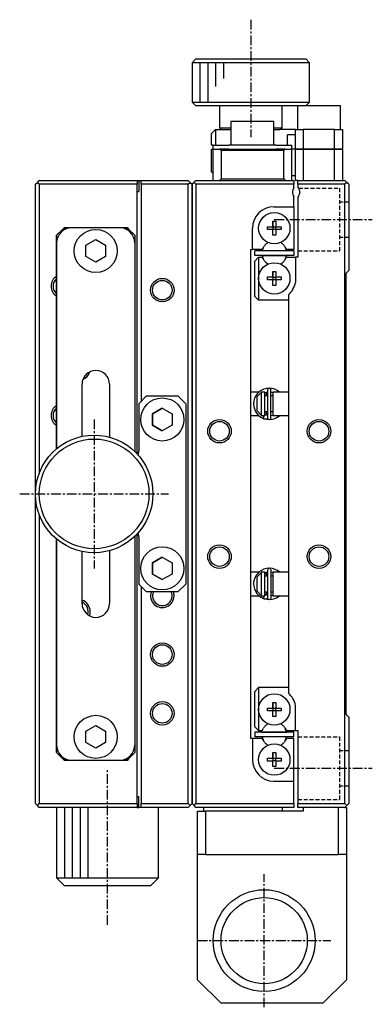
# Model space of a CAD drawing. Extents: x 6 to 439, y 10 to 277.
# Drawn here: x 226.9 to 271.9, y 91.2 to 217.2 of the extents above; entities that cross this region are included whole.
import ezdxf

# ---------------------------------------------------------------- set-up
doc = ezdxf.new("R2010")
doc.units = 0
doc.linetypes.add('CENTER', pattern=[2, 1.25, -0.25, 0.25, -0.25])
doc.linetypes.add('DASHED', pattern=[0.75, 0.5, -0.25])
doc.layers.get('0').update_dxf_attribs({"linetype": 'CONTINUOUS'})
doc.layers.add('CENTER', color=1, linetype='CENTER')

msp = doc.modelspace()

# ---------------------------------------------------------------- linework, layer by layer
at = {"color": 7, "linetype": 'CONTINUOUS'}
for p, q in [((249.41, 212.25), (248.91, 211.75)), ((263.91, 211.75), (248.91, 211.75)), ((248.91, 211.75), (248.91, 206.75)), ((249.41, 212.25), (263.41, 212.25)), ((249.41, 212.25), (263.41, 212.25)), ((249.41, 212.25), (249.41, 212.25)), ((263.91, 211.75), (263.41, 212.25)), ((263.91, 206.75), (263.91, 211.75)), ((248.91, 206.75), (263.91, 206.75)), ((248.91, 206.75), (249.41, 206.25)), ((263.41, 206.25), (263.91, 206.75)), ((263.91, 206.75), (263.91, 206.75)), ((262.36, 206.25), (249.41, 206.25)), ((252.41, 206.25), (252.41, 203.45)), ((260.41, 203.45), (260.41, 206.25)), ((267.86, 206.25), (262.36, 206.25)), ((262.36, 206.25), (262.36, 203.25)), ((267.86, 203.25), (267.86, 206.25)), ((259.36, 204.25), (253.86, 204.25)), ((253.86, 204.25), (253.86, 201.25)), ((259.36, 201.25), (259.36, 204.25)), ((251.91, 203.25), (251.41, 202.75)), ((251.91, 203.25), (251.91, 201.25)), ((251.91, 203.25), (253.86, 203.25)), ((252.41, 203.45), (253.86, 203.45)), ((252.41, 203.45), (252.61, 203.25)), ((259.36, 203.45), (260.41, 203.45)), ((259.36, 203.25), (260.11, 203.25)), ((262.11, 203.25), (260.11, 203.25)), ((260.21, 203.25), (260.41, 203.45)), ((262.11, 200.75), (262.11, 203.25)), ((262.11, 203.25), (263.11, 203.25)), ((263.11, 203.25), (263.11, 200.75)), ((267.11, 203.25), (263.11, 203.25)), ((267.11, 200.75), (267.11, 203.25)), ((267.11, 203.25), (268.11, 203.25)), ((268.11, 203.25), (268.11, 200.75)), ((251.41, 201.25), (251.41, 202.75)), ((262.11, 202.55), (261.11, 202.55)), ((261.11, 201.25), (261.11, 202.55)), ((251.61, 201.25), (251.41, 201.25)), ((251.41, 197.85), (251.41, 200.75)), ((251.41, 200.75), (251.61, 200.75)), ((251.61, 200.75), (251.61, 201.25)), ((251.61, 201.25), (253.61, 201.25)), ((251.61, 196.75), (251.61, 200.75)), ((251.61, 200.75), (252.41, 200.75)), ((252.61, 200.55), (252.41, 200.75)), ((252.41, 200.75), (252.74, 200.75)), ((252.74, 200.75), (252.41, 200.75)), ((252.61, 200.55), (252.61, 196.95)), ((260.61, 200.55), (252.61, 200.55)), ((253.61, 200.75), (252.74, 200.75)), ((259.61, 201.25), (253.61, 201.25)), ((253.61, 200.75), (257.91, 200.75)), ((257.91, 200.75), (259.61, 200.75)), ((259.61, 201.25), (261.61, 201.25)), ((260.48, 200.75), (259.61, 200.75)), ((260.48, 200.75), (260.81, 200.75)), ((260.81, 200.75), (260.48, 200.75)), ((260.81, 200.75), (260.61, 200.55)), ((260.61, 196.95), (260.61, 200.55)), ((260.81, 200.75), (261.61, 200.75)), ((261.61, 201.25), (261.61, 200.75)), ((261.61, 200.75), (261.61, 196.75)), ((262.11, 200.75), (261.61, 200.75)), ((263.11, 200.75), (262.11, 200.75)), ((262.11, 196.75), (262.11, 200.75)), ((262.11, 200.75), (263.11, 200.75)), ((263.11, 200.75), (267.11, 200.75)), ((263.11, 200.75), (263.11, 196.75)), ((267.11, 200.75), (263.11, 200.75)), ((268.11, 200.75), (267.11, 200.75)), ((267.11, 196.75), (267.11, 200.75)), ((267.11, 200.75), (268.11, 200.75)), ((268.11, 200.75), (268.11, 196.75)), ((251.41, 197.85), (251.61, 197.65)), ((229.16, 196.5), (229.41, 196.75)), ((229.41, 196.75), (241.91, 196.75)), ((241.91, 196.75), (241.91, 196.25)), ((241.91, 196.75), (242.11, 196.75)), ((242.11, 196.75), (242.11, 195.35)), ((242.11, 196.75), (242.41, 196.75)), ((242.41, 196.25), (242.41, 196.75)), ((242.41, 196.75), (248.41, 196.75)), ((248.41, 196.75), (248.66, 196.5)), ((249.16, 196.5), (249.41, 196.75)), ((249.41, 196.75), (261.91, 196.75)), ((252.41, 196.75), (252.61, 196.95)), ((252.61, 196.95), (260.61, 196.95)), ((260.61, 196.95), (260.81, 196.75)), ((262.11, 197.35), (261.61, 197.35)), ((261.91, 196.75), (261.91, 196.25)), ((262.41, 196.75), (262.11, 196.75)), ((262.41, 196.25), (262.41, 196.75)), ((262.41, 196.75), (268.41, 196.75)), ((268.66, 196.5), (268.41, 196.75)), ((228.91, 196.25), (229.16, 196.5)), ((228.91, 156.75), (228.91, 196.25)), ((229.41, 196.25), (229.16, 196.5)), ((229.41, 196.25), (229.41, 159.44)), ((241.91, 196.25), (229.41, 196.25)), ((241.91, 161.85), (241.91, 196.25)), ((241.91, 195.35), (242.11, 195.35)), ((248.41, 196.25), (242.41, 196.25)), ((242.41, 196.25), (242.41, 168.55)), ((248.41, 196.25), (248.66, 196.5)), ((248.41, 117.25), (248.41, 196.25)), ((248.66, 196.5), (248.91, 196.25)), ((249.16, 196.5), (248.91, 196.25)), ((248.91, 117.25), (248.91, 196.25)), ((248.91, 196.25), (248.91, 117.25)), ((249.41, 196.25), (249.16, 196.5)), ((261.91, 196.25), (249.41, 196.25)), ((249.41, 196.25), (249.41, 117.25)), ((261.91, 195.85), (261.91, 196.25)), ((262.41, 196.25), (262.41, 195.91)), ((268.41, 196.25), (262.41, 196.25)), ((268.66, 196.5), (268.41, 196.25)), ((268.41, 117.25), (268.41, 196.25)), ((268.91, 196.25), (268.66, 196.5)), ((268.91, 196.25), (268.91, 185.25)), ((261.91, 193.4), (261.91, 194.65)), ((262.41, 194.59), (262.41, 186.95)), ((259.36, 193.4), (261.91, 193.4)), ((261.91, 193.4), (261.91, 187.95)), ((259.23, 191.54), (259.59, 191.54)), ((259.23, 190.83), (259.23, 191.54)), ((259.23, 191.54), (259.23, 190.83)), ((259.59, 191.54), (259.59, 190.83)), ((231.61, 189.75), (232.41, 190.55)), ((232.41, 190.55), (231.61, 189.75)), ((232.41, 190.55), (232.61, 190.75)), ((232.61, 190.75), (232.41, 190.55)), ((232.74, 190.55), (232.41, 190.55)), ((232.61, 190.75), (233.61, 190.75)), ((233.61, 190.75), (239.61, 190.75)), ((239.61, 190.75), (240.61, 190.75)), ((240.81, 190.55), (240.48, 190.55)), ((240.61, 190.75), (240.81, 190.55)), ((241.61, 189.75), (240.81, 190.55)), ((256.61, 187.95), (256.61, 190.65)), ((258.52, 190.47), (258.52, 190.83)), ((258.52, 190.83), (259.23, 190.83)), ((259.23, 190.47), (258.52, 190.47)), ((259.24, 190.82), (259.23, 190.83)), ((259.24, 190.48), (259.23, 190.47)), ((259.23, 189.76), (259.23, 190.47)), ((259.23, 189.76), (259.23, 190.47)), ((259.24, 190.82), (259.58, 190.82)), ((259.24, 190.48), (259.24, 190.82)), ((259.58, 190.48), (259.24, 190.48)), ((259.58, 190.82), (259.59, 190.83)), ((259.58, 190.82), (259.58, 190.48)), ((259.58, 190.48), (259.59, 190.47)), ((259.59, 190.83), (260.3, 190.83)), ((259.59, 190.47), (259.59, 189.76)), ((260.3, 190.47), (259.59, 190.47)), ((260.3, 190.83), (260.3, 190.47)), ((231.61, 189.75), (231.61, 188.75)), ((231.61, 188.75), (231.61, 189.75)), ((235.36, 188.47), (236.61, 189.19)), ((236.61, 189.19), (237.86, 188.47)), ((241.61, 189.75), (241.61, 188.75)), ((259.59, 189.76), (259.23, 189.76)), ((231.61, 162.51), (231.61, 188.75)), ((231.61, 188.75), (231.61, 185.75)), ((235.36, 187.03), (235.36, 188.47)), ((237.86, 188.47), (237.86, 187.03)), ((241.61, 188.75), (241.61, 162.15)), ((256.41, 125.55), (256.41, 187.95)), ((256.41, 187.95), (256.61, 187.95)), ((257.87, 187.95), (256.61, 187.95)), ((261.91, 187.75), (256.91, 187.75)), ((256.91, 187.15), (256.91, 187.75)), ((258.04, 188.24), (257.87, 187.95)), ((260.96, 187.95), (260.79, 188.24)), ((261.91, 187.95), (260.96, 187.95)), ((261.91, 187.75), (261.91, 187.15)), ((236.61, 186.31), (235.36, 187.03)), ((237.86, 187.03), (236.61, 186.31)), ((261.91, 187.15), (256.91, 187.15)), ((257.85, 187.15), (256.91, 187.15)), ((256.91, 186.45), (257.41, 186.95)), ((257.41, 186.95), (257.41, 184.25)), ((257.41, 186.95), (257.87, 186.95)), ((257.76, 187.15), (257.85, 187.15)), ((257.76, 187.15), (257.85, 187.15)), ((257.76, 187.15), (257.85, 187.15)), ((257.76, 187.15), (257.85, 187.15)), ((257.76, 187.15), (257.85, 187.15)), ((257.76, 187.15), (257.85, 187.15)), ((257.76, 187.15), (257.85, 187.15)), ((257.76, 187.15), (257.85, 187.15)), ((257.76, 187.15), (257.85, 187.15)), ((257.76, 187.15), (257.85, 187.15)), ((257.76, 187.15), (261.06, 187.15)), ((257.76, 187.15), (257.85, 187.15)), ((257.76, 187.15), (257.85, 187.15)), ((257.76, 187.15), (257.85, 187.15)), ((257.76, 187.15), (257.85, 187.15)), ((257.76, 187.15), (257.85, 187.15)), ((257.76, 187.15), (257.85, 187.15)), ((257.76, 187.15), (257.85, 187.15)), ((257.76, 187.15), (257.85, 187.15)), ((257.76, 187.15), (257.85, 187.15)), ((257.87, 186.95), (258.04, 186.66)), ((260.79, 186.66), (260.96, 186.95)), ((260.96, 186.95), (262.11, 186.95)), ((261.91, 187.15), (260.97, 187.15)), ((260.97, 187.15), (261.06, 187.15)), ((260.97, 187.15), (261.06, 187.15)), ((260.97, 187.15), (261.06, 187.15)), ((260.97, 187.15), (261.06, 187.15)), ((260.97, 187.15), (261.06, 187.15)), ((260.97, 187.15), (261.06, 187.15)), ((260.97, 187.15), (261.06, 187.15)), ((260.97, 187.15), (261.06, 187.15)), ((260.97, 187.15), (261.06, 187.15)), ((260.97, 187.15), (261.06, 187.15)), ((260.97, 187.15), (261.06, 187.15)), ((260.97, 187.15), (261.06, 187.15)), ((260.97, 187.15), (261.06, 187.15)), ((260.97, 187.15), (261.06, 187.15)), ((260.97, 187.15), (261.06, 187.15)), ((260.97, 187.15), (261.06, 187.15)), ((260.97, 187.15), (261.06, 187.15)), ((260.97, 187.15), (261.06, 187.15)), ((260.97, 187.15), (261.06, 187.15)), ((260.97, 187.15), (261.06, 187.15)), ((260.97, 187.15), (261.06, 187.15)), ((260.97, 187.15), (261.06, 187.15)), ((260.97, 187.15), (261.06, 187.15)), ((260.97, 187.15), (261.06, 187.15)), ((260.97, 187.15), (261.06, 187.15)), ((260.97, 187.15), (261.06, 187.15)), ((260.97, 187.15), (261.06, 187.15)), ((260.97, 187.15), (261.06, 187.15)), ((260.97, 187.15), (261.06, 187.15)), ((260.97, 187.15), (261.06, 187.15)), ((260.97, 187.15), (261.06, 187.15)), ((262.11, 186.95), (262.11, 183.73)), ((262.41, 186.95), (262.11, 186.95)), ((231.61, 185.75), (231.61, 162.51)), ((256.91, 181.95), (256.91, 186.45)), ((268.56, 184.9), (268.91, 185.25)), ((257.41, 184.25), (257.41, 181.45)), ((258.52, 184.07), (258.52, 184.43)), ((258.52, 184.43), (259.23, 184.43)), ((259.23, 184.07), (258.52, 184.07)), ((259.23, 185.14), (259.59, 185.14)), ((259.23, 184.43), (259.23, 185.14)), ((259.23, 185.14), (259.23, 184.43)), ((259.24, 184.42), (259.23, 184.43)), ((259.24, 184.08), (259.23, 184.07)), ((259.23, 183.36), (259.23, 184.07)), ((259.23, 183.36), (259.23, 184.07)), ((259.24, 184.42), (259.58, 184.42)), ((259.24, 184.08), (259.24, 184.42)), ((259.58, 184.08), (259.24, 184.08)), ((259.58, 184.42), (259.59, 184.43)), ((259.58, 184.42), (259.58, 184.08)), ((259.58, 184.08), (259.59, 184.07)), ((259.59, 185.14), (259.59, 184.43)), ((259.59, 184.43), (260.3, 184.43)), ((259.59, 184.07), (259.59, 183.36)), ((260.3, 184.07), (259.59, 184.07)), ((260.3, 184.43), (260.3, 184.07)), ((268.56, 128.6), (268.56, 184.9)), ((259.59, 183.36), (259.23, 183.36)), ((257.41, 181.45), (256.91, 181.95)), ((261.21, 181.45), (257.41, 181.45)), ((261.21, 182.17), (261.21, 131.33)), ((234.86, 164.09), (234.86, 170.75)), ((238.36, 170.75), (238.36, 163.99)), ((238.36, 170.75), (238.36, 163.99)), ((243.11, 169.25), (242.11, 168.25)), ((243.11, 169.25), (247.11, 169.25)), ((248.11, 168.25), (247.11, 169.25)), ((257.46, 169.75), (256.41, 169.75)), ((257.21, 169.17), (257.71, 169.7)), ((257.21, 167.33), (257.21, 169.17)), ((257.71, 169.75), (257.71, 169.7)), ((258.21, 169.75), (257.71, 169.75)), ((257.71, 169.7), (257.71, 166.8)), ((257.98, 170.08), (257.95, 170.06)), ((258.04, 170.1), (257.98, 170.08)), ((257.98, 170.07), (257.98, 170.07)), ((258.21, 169.68), (258.53, 169.77)), ((258.21, 166.75), (258.21, 169.75)), ((258.21, 169.68), (258.22, 169.68)), ((258.53, 169.25), (258.21, 169.25)), ((258.22, 169.68), (258.24, 169.68)), ((258.24, 169.68), (258.25, 169.68)), ((258.25, 169.68), (258.26, 169.68)), ((258.26, 169.68), (258.28, 169.68)), ((258.28, 169.68), (258.29, 169.68)), ((258.29, 169.68), (258.31, 169.68)), ((258.31, 169.68), (258.32, 169.68)), ((258.32, 169.68), (258.33, 169.67)), ((258.33, 169.67), (258.34, 169.67)), ((258.34, 169.67), (258.36, 169.66)), ((258.36, 169.66), (258.37, 169.66)), ((258.37, 169.66), (258.38, 169.65)), ((258.38, 169.65), (258.39, 169.65)), ((258.39, 169.65), (258.41, 169.64)), ((258.41, 169.25), (258.41, 169.64)), ((258.41, 169.64), (258.42, 169.63)), ((258.42, 169.63), (258.43, 169.62)), ((258.43, 169.62), (258.44, 169.61)), ((258.44, 169.61), (258.45, 169.6)), ((258.45, 169.6), (258.46, 169.6)), ((258.46, 169.6), (258.47, 169.59)), ((258.47, 169.59), (258.48, 169.57)), ((258.48, 169.57), (258.48, 169.56)), ((258.48, 169.56), (258.49, 169.55)), ((258.49, 169.55), (258.5, 169.54)), ((258.5, 169.54), (258.5, 169.53)), ((258.5, 169.53), (258.51, 169.52)), ((258.51, 169.52), (258.51, 169.5)), ((258.51, 169.5), (258.52, 169.49)), ((258.52, 169.49), (258.52, 169.48)), ((258.52, 169.48), (258.52, 169.46)), ((258.52, 169.46), (258.53, 169.45)), ((258.53, 170.01), (258.53, 166.46)), ((258.53, 169.45), (258.53, 169.44)), ((258.53, 169.44), (258.53, 169.42)), ((258.53, 169.42), (258.53, 169.41)), ((258.53, 169.41), (258.53, 169.41)), ((258.98, 166.46), (258.98, 170.01)), ((258.98, 169.77), (259.21, 169.71)), ((259.21, 169.25), (258.98, 169.25)), ((259.21, 169.75), (259.21, 166.75)), ((261.21, 169.75), (259.21, 169.75)), ((242.11, 168.25), (242.11, 162.25)), ((243.86, 166.97), (245.11, 167.69)), ((245.11, 167.69), (243.86, 166.97)), ((245.11, 167.69), (246.36, 166.97)), ((248.11, 168.25), (248.11, 145.25)), ((243.86, 165.53), (243.86, 166.97)), ((243.86, 166.97), (243.86, 165.53)), ((246.36, 166.97), (246.36, 165.53)), ((256.41, 166.75), (257.41, 166.75)), ((257.71, 166.8), (257.21, 167.33)), ((257.71, 166.8), (257.71, 166.75)), ((257.71, 166.75), (258.21, 166.75)), ((257.94, 166.41), (257.98, 166.39)), ((257.98, 166.39), (258.05, 166.65)), ((257.99, 166.44), (257.98, 166.43)), ((257.98, 166.43), (257.98, 166.42)), ((257.98, 166.42), (257.98, 166.41)), ((257.98, 166.41), (257.98, 166.4)), ((257.98, 166.4), (257.98, 166.4)), ((257.98, 166.4), (257.98, 166.39)), ((257.98, 166.39), (257.98, 166.39)), ((257.98, 166.39), (257.98, 166.39)), ((257.98, 166.39), (258.02, 166.37)), ((258, 166.47), (257.99, 166.46)), ((257.99, 166.46), (257.99, 166.45)), ((257.99, 166.45), (257.99, 166.44)), ((258.01, 166.51), (258, 166.5)), ((258, 166.5), (258, 166.49)), ((258, 166.49), (258, 166.47)), ((258.02, 166.55), (258.01, 166.53)), ((258.01, 166.53), (258.01, 166.51)), ((258.03, 166.56), (258.02, 166.55)), ((258.02, 166.37), (258.05, 166.36)), ((258.04, 166.59), (258.03, 166.58)), ((258.03, 166.58), (258.03, 166.56)), ((258.05, 166.61), (258.04, 166.59)), ((258.04, 166.37), (258.73, 166.23)), ((258.05, 166.65), (258.1, 166.75)), ((258.06, 166.64), (258.05, 166.63)), ((258.05, 166.63), (258.05, 166.61)), ((258.05, 166.36), (258.08, 166.35)), ((258.07, 166.66), (258.06, 166.64)), ((258.08, 166.69), (258.07, 166.67)), ((258.07, 166.67), (258.07, 166.66)), ((258.09, 166.7), (258.08, 166.69)), ((258.08, 166.35), (258.12, 166.35)), ((258.1, 166.73), (258.09, 166.71)), ((258.09, 166.71), (258.09, 166.7)), ((258.11, 166.74), (258.1, 166.73)), ((258.11, 166.75), (258.11, 166.74)), ((258.12, 166.35), (258.15, 166.34)), ((258.15, 166.34), (258.19, 166.33)), ((258.19, 166.33), (258.23, 166.33)), ((258.21, 167.25), (258.53, 167.25)), ((258.22, 166.78), (258.21, 166.79)), ((258.23, 166.78), (258.22, 166.78)), ((258.24, 166.78), (258.23, 166.78)), ((258.23, 166.33), (258.26, 166.33)), ((258.26, 166.78), (258.24, 166.78)), ((258.27, 166.78), (258.26, 166.78)), ((258.26, 166.33), (258.3, 166.33)), ((258.28, 166.78), (258.27, 166.78)), ((258.3, 166.78), (258.28, 166.78)), ((258.31, 166.79), (258.3, 166.78)), ((258.3, 166.33), (258.33, 166.33)), ((258.32, 166.79), (258.31, 166.79)), ((258.34, 166.79), (258.32, 166.79)), ((258.33, 166.33), (258.37, 166.34)), ((258.35, 166.8), (258.34, 166.79)), ((258.36, 166.8), (258.35, 166.8)), ((258.37, 166.81), (258.36, 166.8)), ((258.39, 166.81), (258.37, 166.81)), ((258.37, 166.34), (258.4, 166.35)), ((258.4, 166.82), (258.39, 166.81)), ((258.41, 166.83), (258.4, 166.82)), ((258.4, 166.35), (258.44, 166.35)), ((258.41, 166.83), (258.41, 167.25)), ((258.42, 166.84), (258.41, 166.83)), ((258.43, 166.84), (258.42, 166.84)), ((258.44, 166.85), (258.43, 166.84)), ((258.45, 166.86), (258.44, 166.85)), ((258.44, 166.35), (258.47, 166.36)), ((258.46, 166.87), (258.45, 166.86)), ((258.47, 166.88), (258.46, 166.87)), ((258.48, 166.89), (258.47, 166.88)), ((258.47, 166.36), (258.51, 166.37)), ((258.49, 166.9), (258.48, 166.89)), ((258.5, 166.93), (258.49, 166.92)), ((258.49, 166.92), (258.49, 166.9)), ((258.51, 166.94), (258.5, 166.93)), ((258.52, 166.96), (258.51, 166.95)), ((258.51, 166.95), (258.51, 166.94)), ((258.51, 166.37), (258.54, 166.39)), ((258.53, 167), (258.52, 166.99)), ((258.52, 166.99), (258.52, 166.98)), ((258.52, 166.98), (258.52, 166.96)), ((258.53, 167.06), (258.53, 167.04)), ((258.53, 167.04), (258.53, 167.03)), ((258.53, 167.03), (258.53, 167.02)), ((258.53, 167.02), (258.53, 167)), ((258.54, 166.39), (258.54, 166.39)), ((258.98, 167.25), (259.21, 167.25)), ((259.21, 166.75), (258.98, 166.7)), ((259.21, 166.75), (261.21, 166.75)), ((245.11, 164.81), (243.86, 165.53)), ((243.86, 165.53), (245.11, 164.81)), ((246.36, 165.53), (245.11, 164.81)), ((228.91, 117.25), (228.91, 156.75)), ((229.41, 154.06), (229.41, 117.25)), ((241.61, 151.35), (241.61, 124.75)), ((241.91, 117.25), (241.91, 151.65)), ((242.11, 151.25), (242.11, 145.25)), ((231.61, 124.75), (231.61, 150.99)), ((231.61, 150.99), (231.61, 127.75)), ((234.86, 142.75), (234.86, 149.41)), ((238.36, 149.51), (238.36, 142.75)), ((238.36, 149.51), (238.36, 142.75)), ((243.86, 147.97), (245.11, 148.69)), ((245.11, 148.69), (243.86, 147.97)), ((245.11, 148.69), (246.36, 147.97)), ((243.86, 146.53), (243.86, 147.97)), ((243.86, 147.97), (243.86, 146.53)), ((246.36, 147.97), (246.36, 146.53)), ((245.11, 145.81), (243.86, 146.53)), ((243.86, 146.53), (245.11, 145.81)), ((246.36, 146.53), (245.11, 145.81)), ((257.42, 146.75), (256.41, 146.75)), ((257.21, 146.17), (257.71, 146.7)), ((257.21, 144.33), (257.21, 146.17)), ((257.71, 146.75), (257.71, 146.7)), ((258.21, 146.75), (257.71, 146.75)), ((257.71, 146.7), (257.71, 143.8)), ((257.99, 147.11), (257.96, 147.1)), ((257.99, 147.11), (257.98, 147.11)), ((258.05, 147.14), (257.99, 147.11)), ((258.21, 146.72), (258.54, 146.8)), ((258.21, 143.75), (258.21, 146.75)), ((258.21, 146.71), (258.22, 146.72)), ((258.54, 146.25), (258.21, 146.25)), ((258.22, 146.72), (258.23, 146.72)), ((258.23, 146.72), (258.25, 146.72)), ((258.25, 146.72), (258.26, 146.72)), ((258.26, 146.72), (258.27, 146.72)), ((258.27, 146.72), (258.29, 146.72)), ((258.29, 146.72), (258.3, 146.72)), ((258.3, 146.72), (258.31, 146.72)), ((258.31, 146.72), (258.33, 146.71)), ((258.33, 146.71), (258.34, 146.71)), ((258.34, 146.71), (258.35, 146.71)), ((258.35, 146.71), (258.37, 146.7)), ((258.37, 146.7), (258.38, 146.7)), ((258.38, 146.7), (258.39, 146.69)), ((258.39, 146.69), (258.4, 146.68)), ((258.4, 146.68), (258.42, 146.68)), ((258.41, 146.25), (258.41, 146.68)), ((258.42, 146.68), (258.43, 146.67)), ((258.43, 146.67), (258.44, 146.66)), ((258.44, 146.66), (258.45, 146.65)), ((258.45, 146.65), (258.46, 146.64)), ((258.46, 146.64), (258.47, 146.63)), ((258.47, 146.63), (258.48, 146.62)), ((258.48, 146.62), (258.48, 146.61)), ((258.48, 146.61), (258.49, 146.6)), ((258.49, 146.6), (258.5, 146.59)), ((258.5, 146.59), (258.51, 146.58)), ((258.51, 146.58), (258.51, 146.57)), ((258.51, 146.57), (258.52, 146.55)), ((258.52, 146.55), (258.52, 146.54)), ((258.52, 146.54), (258.53, 146.53)), ((258.53, 146.53), (258.53, 146.52)), ((258.53, 146.52), (258.53, 146.5)), ((258.53, 146.5), (258.54, 146.49)), ((258.54, 147.04), (258.54, 143.49)), ((258.54, 146.49), (258.54, 146.48)), ((258.54, 146.48), (258.54, 146.46)), ((258.54, 146.46), (258.54, 146.45)), ((258.54, 146.45), (258.54, 146.44)), ((258.99, 143.49), (258.99, 147.04)), ((258.99, 146.8), (259.21, 146.75)), ((259.21, 146.25), (258.99, 146.25)), ((259.21, 146.75), (259.21, 143.75)), ((261.21, 146.75), (259.21, 146.75)), ((259.21, 146.75), (259.23, 146.75)), ((242.11, 145.25), (243.11, 144.25)), ((242.41, 144.95), (242.41, 117.25)), ((247.11, 144.25), (248.11, 145.25)), ((247.11, 144.25), (243.11, 144.25)), ((256.41, 143.75), (257.47, 143.75)), ((257.71, 143.8), (257.21, 144.33)), ((257.71, 143.8), (257.71, 143.75)), ((257.71, 143.75), (258.21, 143.75)), ((257.98, 143.43), (258.06, 143.69)), ((258.06, 143.66), (258.05, 143.64)), ((258.05, 143.64), (258.05, 143.62)), ((258.06, 143.69), (258.09, 143.75)), ((258.07, 143.67), (258.06, 143.66)), ((258.08, 143.71), (258.07, 143.69)), ((258.07, 143.69), (258.07, 143.67)), ((258.09, 143.72), (258.08, 143.71)), ((258.1, 143.74), (258.09, 143.72)), ((258.1, 143.75), (258.1, 143.74)), ((258.21, 144.25), (258.54, 144.25)), ((258.22, 143.82), (258.21, 143.83)), ((258.21, 143.83), (258.21, 143.83)), ((258.24, 143.82), (258.22, 143.82)), ((258.25, 143.82), (258.24, 143.82)), ((258.27, 143.82), (258.25, 143.82)), ((258.28, 143.82), (258.27, 143.82)), ((258.29, 143.82), (258.28, 143.82)), ((258.31, 143.82), (258.29, 143.82)), ((258.32, 143.82), (258.31, 143.82)), ((258.33, 143.83), (258.32, 143.82)), ((258.35, 143.83), (258.33, 143.83)), ((258.36, 143.83), (258.35, 143.83)), ((258.37, 143.84), (258.36, 143.83)), ((258.38, 143.84), (258.37, 143.84)), ((258.4, 143.85), (258.38, 143.84)), ((258.41, 143.86), (258.4, 143.85)), ((258.41, 143.86), (258.41, 144.25)), ((258.42, 143.86), (258.41, 143.86)), ((258.43, 143.87), (258.42, 143.86)), ((258.44, 143.88), (258.43, 143.87)), ((258.45, 143.89), (258.44, 143.88)), ((258.46, 143.9), (258.45, 143.89)), ((258.47, 143.91), (258.46, 143.9)), ((258.48, 143.92), (258.47, 143.91)), ((258.49, 143.93), (258.48, 143.92)), ((258.5, 143.95), (258.49, 143.94)), ((258.49, 143.94), (258.49, 143.93)), ((258.51, 143.96), (258.5, 143.95)), ((258.52, 143.99), (258.51, 143.98)), ((258.51, 143.98), (258.51, 143.96)), ((258.53, 144.01), (258.52, 144)), ((258.52, 144), (258.52, 143.99)), ((258.54, 144.04), (258.53, 144.03)), ((258.53, 144.03), (258.53, 144.01)), ((258.54, 144.09), (258.54, 144.08)), ((258.54, 144.08), (258.54, 144.07)), ((258.54, 144.07), (258.54, 144.05)), ((258.54, 144.05), (258.54, 144.04)), ((258.99, 144.25), (259.21, 144.25)), ((259.21, 143.78), (258.99, 143.73)), ((259.21, 143.75), (261.21, 143.75)), ((257.95, 143.44), (257.98, 143.43)), ((257.98, 143.43), (258, 143.42)), ((258, 143.48), (257.99, 143.47)), ((257.99, 143.47), (257.99, 143.46)), ((257.99, 143.46), (257.99, 143.45)), ((257.99, 143.45), (257.99, 143.44)), ((257.99, 143.44), (257.99, 143.43)), ((257.99, 143.43), (257.99, 143.42)), ((257.99, 143.43), (257.99, 143.43)), ((257.99, 143.42), (257.99, 143.42)), ((257.99, 143.42), (258.02, 143.41)), ((258.01, 143.51), (258, 143.5)), ((258, 143.5), (258, 143.49)), ((258, 143.49), (258, 143.48)), ((258.02, 143.54), (258.01, 143.53)), ((258.01, 143.53), (258.01, 143.51)), ((258.03, 143.57), (258.02, 143.56)), ((258.02, 143.56), (258.02, 143.54)), ((258.02, 143.41), (258.06, 143.4)), ((258.04, 143.61), (258.03, 143.59)), ((258.03, 143.59), (258.03, 143.57)), ((258.05, 143.62), (258.04, 143.61)), ((258.05, 143.4), (258.74, 143.27)), ((258.06, 143.4), (258.09, 143.39)), ((258.09, 143.39), (258.13, 143.38)), ((258.13, 143.38), (258.16, 143.38)), ((258.16, 143.38), (258.2, 143.37)), ((258.2, 143.37), (258.23, 143.37)), ((258.23, 143.37), (258.27, 143.37)), ((258.27, 143.37), (258.31, 143.37)), ((258.31, 143.37), (258.34, 143.37)), ((258.34, 143.37), (258.38, 143.38)), ((258.38, 143.38), (258.41, 143.38)), ((258.41, 143.38), (258.45, 143.39)), ((258.45, 143.39), (258.48, 143.4)), ((258.48, 143.4), (258.52, 143.41)), ((258.52, 143.41), (258.55, 143.43)), ((258.55, 143.43), (258.55, 143.43)), ((256.91, 131.55), (257.41, 132.05)), ((256.91, 127.05), (256.91, 131.55)), ((257.41, 132.05), (257.41, 129.25)), ((261.21, 132.05), (257.41, 132.05)), ((259.23, 130.14), (259.59, 130.14)), ((259.23, 129.43), (259.23, 130.14)), ((259.23, 130.14), (259.23, 129.43)), ((259.59, 130.14), (259.59, 129.43)), ((257.41, 129.25), (257.41, 126.55)), ((258.52, 129.07), (258.52, 129.43)), ((258.52, 129.43), (259.23, 129.43)), ((259.23, 129.07), (258.52, 129.07)), ((259.24, 129.42), (259.23, 129.43)), ((259.24, 129.08), (259.23, 129.07)), ((259.23, 128.36), (259.23, 129.07)), ((259.23, 128.36), (259.23, 129.07)), ((259.24, 129.42), (259.58, 129.42)), ((259.24, 129.08), (259.24, 129.42)), ((259.58, 129.08), (259.24, 129.08)), ((259.58, 129.42), (259.59, 129.43)), ((259.58, 129.42), (259.58, 129.08)), ((259.58, 129.08), (259.59, 129.07)), ((259.59, 129.43), (260.3, 129.43)), ((259.59, 129.07), (259.59, 128.36)), ((260.3, 129.07), (259.59, 129.07)), ((260.3, 129.43), (260.3, 129.07)), ((262.11, 126.55), (262.11, 129.77)), ((268.91, 128.25), (268.56, 128.6)), ((231.61, 127.75), (231.61, 124.75)), ((259.59, 128.36), (259.23, 128.36)), ((268.91, 128.25), (268.91, 117.25)), ((235.36, 126.47), (236.61, 127.19)), ((235.36, 125.03), (235.36, 126.47)), ((236.61, 127.19), (237.86, 126.47)), ((237.86, 126.47), (237.86, 125.03)), ((257.41, 126.55), (256.91, 127.05)), ((261.91, 126.35), (256.91, 126.35)), ((256.91, 126.35), (256.91, 125.75)), ((257.85, 126.35), (256.91, 126.35)), ((257.41, 126.55), (257.87, 126.55)), ((257.76, 126.35), (257.85, 126.35)), ((257.76, 126.35), (261.06, 126.35)), ((257.76, 126.35), (257.85, 126.35)), ((257.87, 126.55), (258.04, 126.84)), ((260.79, 126.84), (260.96, 126.55)), ((260.96, 126.55), (262.11, 126.55)), ((261.91, 126.35), (260.97, 126.35)), ((260.97, 126.35), (261.06, 126.35)), ((260.97, 126.35), (261.06, 126.35)), ((260.97, 126.35), (261.06, 126.35)), ((260.97, 126.35), (261.06, 126.35)), ((260.97, 126.35), (261.06, 126.35)), ((260.97, 126.35), (261.06, 126.35)), ((260.97, 126.35), (261.06, 126.35)), ((260.97, 126.35), (261.06, 126.35)), ((260.97, 126.35), (261.06, 126.35)), ((260.97, 126.35), (261.06, 126.35)), ((260.97, 126.35), (261.06, 126.35)), ((260.97, 126.35), (261.06, 126.35)), ((260.97, 126.35), (261.06, 126.35)), ((260.97, 126.35), (261.06, 126.35)), ((260.97, 126.35), (261.06, 126.35)), ((260.97, 126.35), (261.06, 126.35)), ((260.97, 126.35), (261.06, 126.35)), ((260.97, 126.35), (261.06, 126.35)), ((260.97, 126.35), (261.06, 126.35)), ((260.97, 126.35), (261.06, 126.35)), ((260.97, 126.35), (261.06, 126.35)), ((260.97, 126.35), (261.06, 126.35)), ((260.97, 126.35), (261.06, 126.35)), ((260.97, 126.35), (261.06, 126.35)), ((260.97, 126.35), (261.06, 126.35)), ((260.97, 126.35), (261.06, 126.35)), ((260.97, 126.35), (261.06, 126.35)), ((260.97, 126.35), (261.06, 126.35)), ((260.97, 126.35), (261.06, 126.35)), ((260.97, 126.35), (261.06, 126.35)), ((260.97, 126.35), (261.06, 126.35)), ((261.91, 125.75), (261.91, 126.35)), ((262.11, 126.55), (262.41, 126.55)), ((262.41, 126.55), (262.41, 117.25)), ((231.61, 123.75), (231.61, 124.75)), ((231.61, 124.75), (231.61, 123.75)), ((236.61, 124.31), (235.36, 125.03)), ((237.86, 125.03), (236.61, 124.31)), ((241.61, 124.75), (241.61, 123.75)), ((256.61, 125.55), (256.41, 125.55)), ((256.61, 125.55), (256.61, 122.85)), ((257.87, 125.55), (256.61, 125.55)), ((261.91, 125.75), (256.91, 125.75)), ((258.04, 125.26), (257.87, 125.55)), ((260.96, 125.55), (260.79, 125.26)), ((261.91, 125.55), (260.96, 125.55)), ((261.91, 120.1), (261.91, 125.55)), ((231.61, 123.75), (232.41, 122.95)), ((232.41, 122.95), (231.61, 123.75)), ((240.81, 122.95), (241.61, 123.75)), ((259.23, 123.74), (259.59, 123.74)), ((259.23, 123.03), (259.23, 123.74)), ((259.23, 123.74), (259.23, 123.03)), ((259.59, 123.74), (259.59, 123.03)), ((232.41, 122.95), (232.74, 122.95)), ((232.61, 122.75), (232.41, 122.95)), ((232.41, 122.95), (232.61, 122.75)), ((233.61, 122.75), (232.61, 122.75)), ((239.61, 122.75), (233.61, 122.75)), ((240.61, 122.75), (239.61, 122.75)), ((240.48, 122.95), (240.81, 122.95)), ((240.81, 122.95), (240.61, 122.75)), ((258.52, 122.67), (258.52, 123.03)), ((258.52, 123.03), (259.23, 123.03)), ((259.23, 122.67), (258.52, 122.67)), ((259.24, 123.02), (259.23, 123.03)), ((259.24, 122.68), (259.23, 122.67)), ((259.23, 121.96), (259.23, 122.67)), ((259.23, 121.96), (259.23, 122.67)), ((259.24, 123.02), (259.58, 123.02)), ((259.24, 122.68), (259.24, 123.02)), ((259.58, 122.68), (259.24, 122.68)), ((259.58, 123.02), (259.59, 123.03)), ((259.58, 123.02), (259.58, 122.68)), ((259.58, 122.68), (259.59, 122.67)), ((259.59, 123.03), (260.3, 123.03)), ((259.59, 122.67), (259.59, 121.96)), ((260.3, 122.67), (259.59, 122.67)), ((260.3, 123.03), (260.3, 122.67)), ((259.59, 121.96), (259.23, 121.96)), ((259.36, 120.1), (261.91, 120.1)), ((261.91, 117.25), (261.91, 120.1)), ((229.16, 117), (228.91, 117.25)), ((229.16, 117), (229.41, 117.25)), ((229.41, 117.25), (241.91, 117.25)), ((241.91, 118.15), (242.11, 118.15)), ((241.91, 117.25), (241.91, 116.75)), ((242.11, 116.75), (242.11, 118.15)), ((242.41, 116.75), (242.41, 117.25)), ((242.41, 117.25), (248.41, 117.25)), ((248.66, 117), (248.41, 117.25)), ((248.91, 117.25), (248.66, 117)), ((249.16, 117), (248.91, 117.25)), ((249.16, 117), (249.41, 117.25)), ((249.41, 117.25), (261.91, 117.25)), ((261.91, 117.25), (261.91, 116.75)), ((262.41, 117.25), (268.41, 117.25)), ((262.41, 116.75), (262.41, 117.25)), ((268.41, 117.25), (268.66, 117)), ((268.66, 117), (268.91, 117.25)), ((229.41, 116.75), (229.16, 117)), ((241.91, 116.75), (229.41, 116.75)), ((231.61, 116.75), (231.61, 107.75)), ((241.91, 116.75), (242.11, 116.75)), ((242.41, 116.75), (242.11, 116.75)), ((248.41, 116.75), (242.41, 116.75)), ((244.61, 107.75), (244.61, 116.75)), ((248.66, 117), (248.41, 116.75)), ((249.41, 116.75), (249.16, 117)), ((261.91, 116.75), (249.41, 116.75)), ((249.61, 110.75), (249.61, 116.25)), ((249.61, 116.25), (250.61, 116.25)), ((250.41, 116.25), (250.41, 116.75)), ((250.61, 116.25), (250.61, 110.75)), ((263.11, 116.25), (250.61, 116.25)), ((260.41, 116.75), (260.41, 116.25)), ((268.41, 116.75), (262.41, 116.75)), ((263.11, 116.75), (263.11, 116.25)), ((267.61, 110.75), (267.61, 116.75)), ((268.41, 116.75), (268.66, 117)), ((268.41, 116.75), (268.61, 116.75)), ((268.61, 116.75), (268.61, 110.75)), ((250.61, 110.75), (249.61, 110.75)), ((249.61, 94.75), (249.61, 110.75)), ((250.61, 110.75), (267.61, 110.75)), ((268.61, 110.75), (267.61, 110.75)), ((268.61, 110.75), (268.61, 94.75)), ((231.61, 107.75), (238.05, 107.75)), ((231.61, 107.75), (232.61, 106.75)), ((238.05, 107.75), (244.61, 107.75)), ((243.61, 106.75), (244.61, 107.75)), ((238.06, 106.75), (232.61, 106.75)), ((243.61, 106.75), (238.06, 106.75)), ((249.61, 94.75), (252.61, 91.75)), ((265.61, 91.75), (268.61, 94.75)), ((265.61, 91.75), (252.61, 91.75))]:
    msp.add_line(p, q, dxfattribs=at)
at = {"color": 3, "linetype": 'CONTINUOUS'}
for p, q in [((249.91, 211.75), (249.91, 206.75)), ((250.91, 211.75), (250.91, 206.75)), ((251.91, 211.75), (251.91, 208.75)), ((252.91, 211.75), (252.91, 209.75)), ((232.61, 116.75), (232.61, 107.75)), ((233.61, 116.75), (233.61, 107.75)), ((234.61, 116.75), (234.61, 107.75)), ((235.61, 116.75), (235.61, 107.75))]:
    msp.add_line(p, q, dxfattribs=at)
at = {"color": 3, "linetype": 'DASHED'}
for p, q in [((262.53, 195.75), (267.71, 195.75)), ((267.71, 195.75), (267.71, 187.75)), ((267.71, 194), (268.91, 194)), ((267.71, 189.5), (268.91, 189.5)), ((262.41, 187.75), (267.71, 187.75)), ((262.41, 125.75), (267.71, 125.75)), ((267.71, 125.75), (267.71, 117.75)), ((267.71, 124), (268.91, 124)), ((267.71, 119.5), (268.91, 119.5)), ((262.41, 117.75), (267.71, 117.75))]:
    msp.add_line(p, q, dxfattribs=at)
at = {"color": 7, "linetype": 'CONTINUOUS'}
for centre, radius in [((259.41, 190.65), 2), ((236.61, 187.75), 2.75), ((259.41, 184.25), 2), ((245.11, 182.75), 1.25), ((245.11, 166.25), 2.75), ((252.41, 164.75), 1.25), ((265.11, 164.75), 1.25), ((236.41, 156.75), 7.5), ((236.41, 156.75), 7), ((245.11, 147.25), 2.75), ((252.41, 148.75), 1.25), ((265.11, 148.75), 1.25), ((245.11, 136.25), 1.25), ((259.41, 129.25), 2), ((245.11, 128.75), 1.25), ((236.61, 125.75), 2.75), ((259.41, 122.85), 2), ((258.11, 99.75), 6.5), ((258.11, 99.75), 5.5)]:
    msp.add_circle(centre, radius, dxfattribs=at)
at = {"color": 3, "linetype": 'CONTINUOUS'}
for centre in [(245.11, 182.75), (252.41, 164.75), (265.11, 164.75), (252.41, 148.75), (265.11, 148.75), (245.11, 136.25), (245.11, 128.75)]:
    msp.add_circle(centre, 1.5, dxfattribs=at)
at = {"color": 7, "linetype": 'CONTINUOUS'}
for centre, radius, start, end in [((262.71, 195.25), 1, 143.1301, 216.8699), ((261.66, 195.25), 1, 318.5904, 41.4096), ((259.36, 190.65), 2.75, 90, 180), ((233.61, 188.75), 2, 90, 180), ((239.61, 188.75), 2, 0, 90), ((259.41, 187.45), 1.59, 150, 169.107), ((259.41, 187.45), 1.59, 135, 150), ((259.53, 187.34), 1.75, 121.8865, 135.0044), ((259.41, 187.45), 1.59, 120.4332, 135), ((259.41, 187.45), 1.59, 45, 59.5668), ((259.3, 187.34), 1.75, 44.9956, 58.1135), ((259.41, 187.45), 1.59, 30, 45), ((259.41, 187.45), 1.59, 10.893, 30), ((259.41, 187.45), 1.59, 190.893, 210), ((259.41, 187.45), 1.59, 210, 225), ((259.41, 187.45), 1.59, 315, 330), ((259.41, 187.45), 1.59, 330, 349.1069), ((259.53, 187.56), 1.75, 224.9956, 238.1135), ((259.41, 187.45), 1.59, 225, 239.5667), ((259.41, 187.45), 1.59, 300.4333, 315), ((259.3, 187.56), 1.75, 301.8865, 315.0044), ((232.41, 183.25), 1.25, 129.7918, 230.2082), ((259.41, 184.25), 2.75, 310.8852, 349.0575), ((236.61, 170.75), 1.75, 0, 180), ((234.41, 172.75), 1.25, 308.6517, 326.801), ((258.76, 168.23), 2, 90.8305, 247.2866), ((258.76, 170.01), 0.225, 0, 180), ((258.76, 168.24), 1.99, 49.4006, 89.2304), ((232.41, 166.75), 1.25, 129.7918, 230.2082), ((258.76, 166.46), 0.225, 180, 0), ((258.75, 168.24), 2, 270.7779, 312.1109), ((240.11, 162.25), 2, 344.335, 0), ((240.11, 151.25), 2, 0, 15.665), ((258.77, 145.27), 2, 90.8305, 247.2866), ((258.77, 147.04), 0.225, 0, 180), ((258.77, 145.27), 1.99, 47.759, 89.2336), ((245.11, 143.75), 1.25, 157.3147, 23.5782), ((258.76, 145.27), 2, 270.783, 310.4604), ((234.41, 141.75), 1.25, 340.3634, 68.8998), ((236.61, 142.75), 1.75, 180, 0), ((258.77, 143.49), 0.225, 180, 0), ((259.41, 129.25), 2.75, 10.9425, 49.1148), ((259.53, 125.94), 1.75, 121.8865, 135.0044), ((259.41, 126.05), 1.59, 120.4333, 135), ((259.41, 126.05), 1.59, 45, 59.5667), ((259.3, 125.94), 1.75, 44.9956, 58.1135), ((259.41, 126.05), 1.59, 135, 150), ((259.41, 126.05), 1.59, 30, 45), ((259.41, 126.05), 1.59, 10.8931, 30), ((233.61, 124.75), 2, 180, 270), ((239.61, 124.75), 2, 270, 0), ((259.41, 126.05), 1.59, 190.8931, 210), ((259.41, 126.05), 1.59, 210, 225), ((259.53, 126.16), 1.75, 224.9956, 238.1135), ((259.41, 126.05), 1.59, 225, 239.5668), ((259.41, 126.05), 1.59, 300.4332, 315), ((259.3, 126.16), 1.75, 301.8865, 315.0044), ((259.41, 126.05), 1.59, 315, 330), ((259.41, 126.05), 1.59, 330, 349.107), ((259.36, 122.85), 2.75, 180, 270)]:
    msp.add_arc(centre, radius, start, end, dxfattribs=at)
at = {"color": 3, "linetype": 'CONTINUOUS'}
for centre, start, end in [((232.41, 183.25), 122.231, 237.769), ((234.41, 172.75), 291.8818, 343.5709), ((232.41, 166.75), 122.231, 237.769), ((245.11, 143.75), 160.5288, 0), ((245.11, 143.75), 0, 19.4712), ((234.41, 141.75), 0, 72.5424), ((234.41, 141.75), 338.349, 0)]:
    msp.add_arc(centre, 1.5, start, end, dxfattribs=at)
at = {"layer": 'CENTER', "color": 1, "linetype": 'CENTER'}
for p, q in [((256.41, 217.25), (256.41, 202.25)), ((259.41, 191.75), (271.91, 191.75)), ((236.41, 166.25), (236.41, 147.25)), ((226.91, 156.75), (245.91, 156.75)), ((238.11, 101.75), (238.11, 121.75)), ((259.41, 121.75), (271.91, 121.75)), ((258.11, 91.25), (258.11, 108.25)), ((249.61, 99.75), (266.61, 99.75))]:
    msp.add_line(p, q, dxfattribs=at)

doc.saveas('drawing.dxf')
